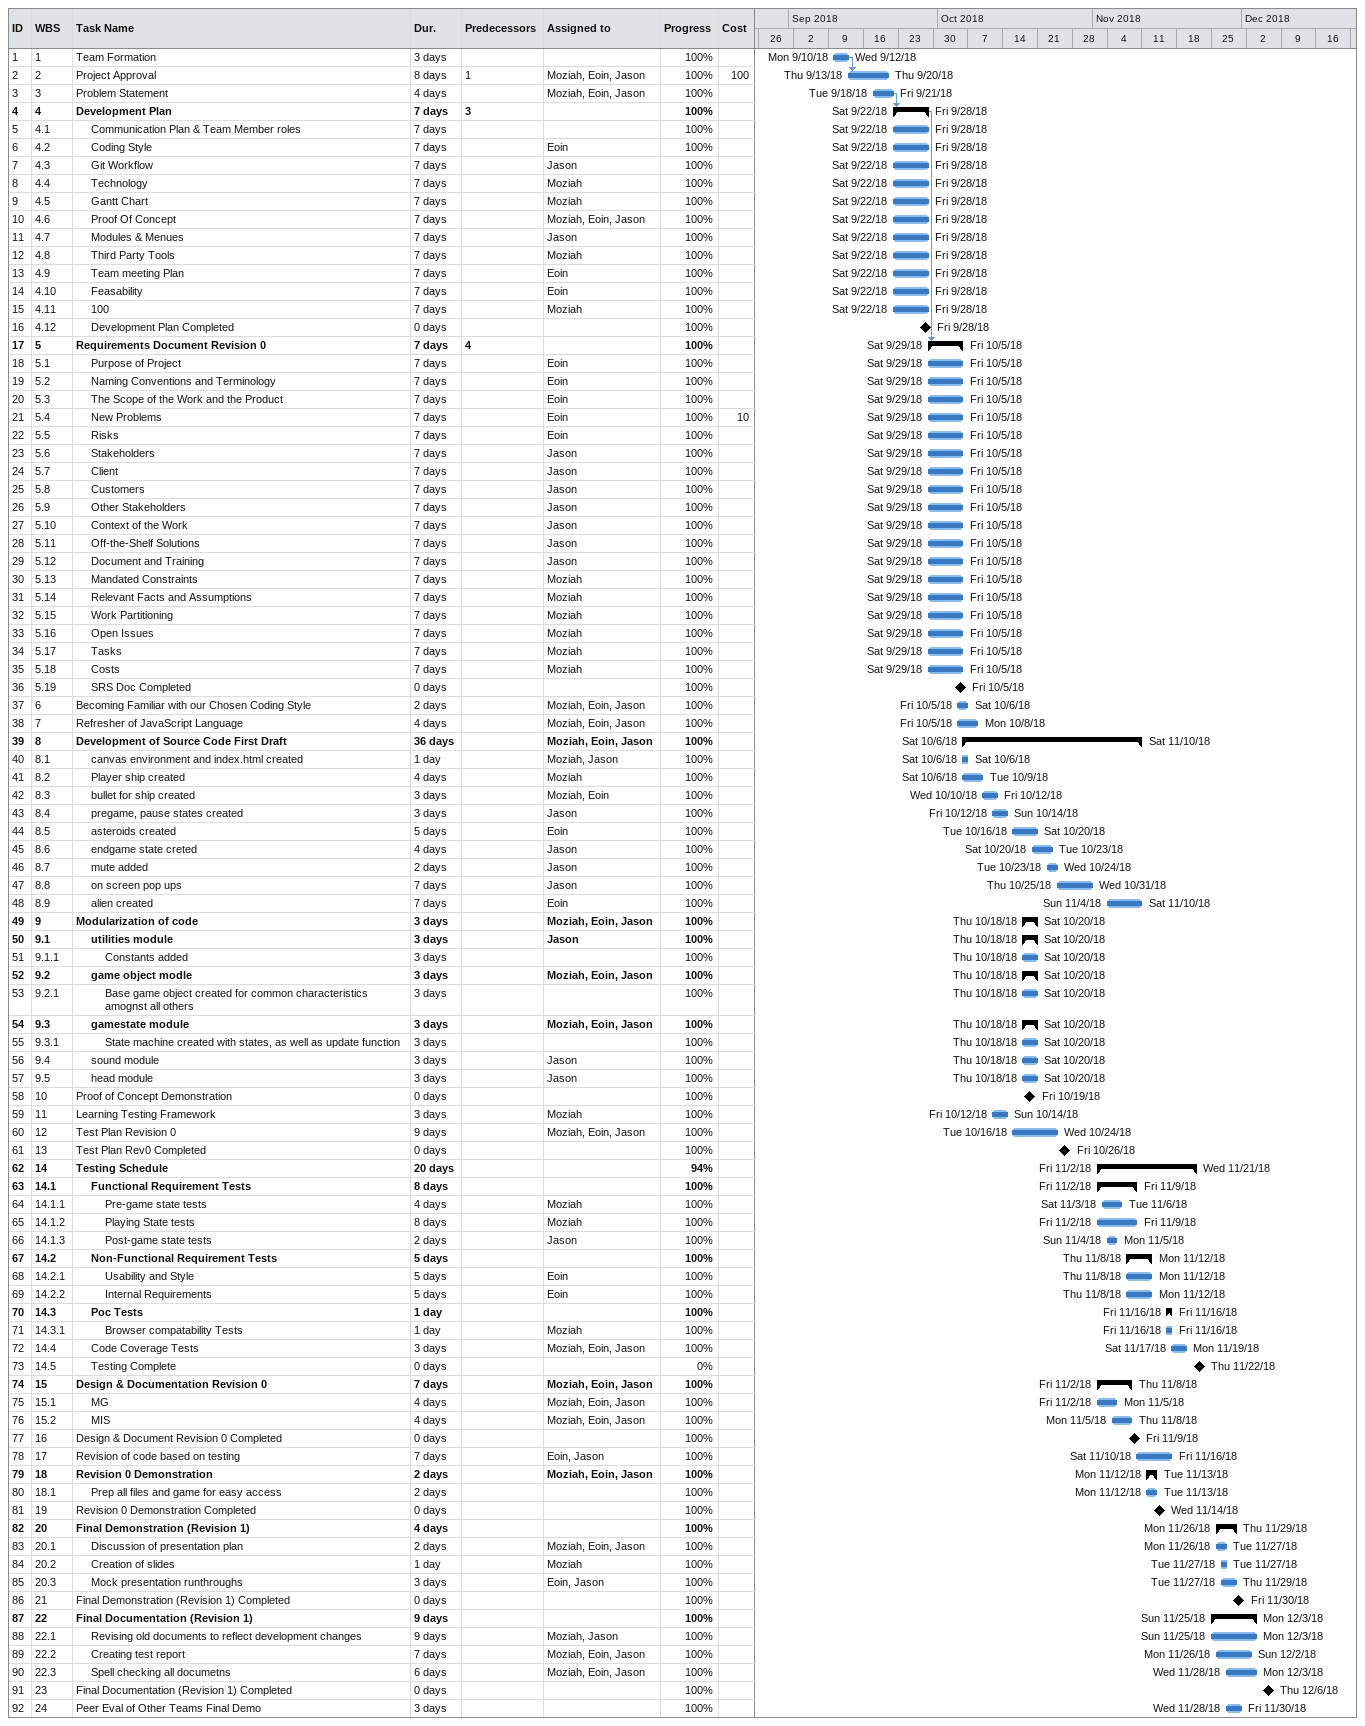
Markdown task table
| ID | WBS | Task | Duration | Start | Finish | Predecessors | Resources | % complete | Cost |
|---|---|---|---|---|---|---|---|---|---|
| 1 | 1 | Team Formation | 3d | 2018-09-10 | 2018-09-12 |  |  | 100 |  |
| 2 | 2 | Project Approval | 8d | 2018-09-13 | 2018-09-20 | 1 | Moziah, Eoin, Jason | 100 | 100 |
| 3 | 3 | Problem Statement | 4d | 2018-09-18 | 2018-09-21 |  | Moziah, Eoin, Jason | 100 |  |
| 4 | 4 | **Development Plan** | 7d | 2018-09-22 | 2018-09-28 | 3 |  | 100 |  |
| 5 | 4.1 | Communication Plan & Team Member roles | 7d | 2018-09-22 | 2018-09-28 |  |  | 100 |  |
| 6 | 4.2 | Coding Style | 7d | 2018-09-22 | 2018-09-28 |  | Eoin | 100 |  |
| 7 | 4.3 | Git Workflow | 7d | 2018-09-22 | 2018-09-28 |  | Jason | 100 |  |
| 8 | 4.4 | Technology | 7d | 2018-09-22 | 2018-09-28 |  | Moziah | 100 |  |
| 9 | 4.5 | Gantt Chart | 7d | 2018-09-22 | 2018-09-28 |  | Moziah | 100 |  |
| 10 | 4.6 | Proof Of Concept | 7d | 2018-09-22 | 2018-09-28 |  | Moziah, Eoin, Jason | 100 |  |
| 11 | 4.7 | Modules & Menues | 7d | 2018-09-22 | 2018-09-28 |  | Jason | 100 |  |
| 12 | 4.8 | Third Party Tools | 7d | 2018-09-22 | 2018-09-28 |  | Moziah | 100 |  |
| 13 | 4.9 | Team meeting Plan | 7d | 2018-09-22 | 2018-09-28 |  | Eoin | 100 |  |
| 14 | 4.10 | Feasability | 7d | 2018-09-22 | 2018-09-28 |  | Eoin | 100 |  |
| 15 | 4.11 | 100 | 7d | 2018-09-22 | 2018-09-28 |  | Moziah | 100 |  |
| 16 | 4.12 | Development Plan Completed | 0d | 2018-09-28 | 2018-09-28 |  |  | 100 |  |
| 17 | 5 | **Requirements Document Revision 0** | 7d | 2018-09-29 | 2018-10-05 | 4 |  | 100 |  |
| 18 | 5.1 | Purpose of Project | 7d | 2018-09-29 | 2018-10-05 |  | Eoin | 100 |  |
| 19 | 5.2 | Naming Conventions and Terminology | 7d | 2018-09-29 | 2018-10-05 |  | Eoin | 100 |  |
| 20 | 5.3 | The Scope of the Work and the Product | 7d | 2018-09-29 | 2018-10-05 |  | Eoin | 100 |  |
| 21 | 5.4 | New Problems | 7d | 2018-09-29 | 2018-10-05 |  | Eoin | 100 | 10 |
| 22 | 5.5 | Risks | 7d | 2018-09-29 | 2018-10-05 |  | Eoin | 100 |  |
| 23 | 5.6 | Stakeholders | 7d | 2018-09-29 | 2018-10-05 |  | Jason | 100 |  |
| 24 | 5.7 | Client | 7d | 2018-09-29 | 2018-10-05 |  | Jason | 100 |  |
| 25 | 5.8 | Customers | 7d | 2018-09-29 | 2018-10-05 |  | Jason | 100 |  |
| 26 | 5.9 | Other Stakeholders | 7d | 2018-09-29 | 2018-10-05 |  | Jason | 100 |  |
| 27 | 5.10 | Context of the Work | 7d | 2018-09-29 | 2018-10-05 |  | Jason | 100 |  |
| 28 | 5.11 | Off-the-Shelf Solutions | 7d | 2018-09-29 | 2018-10-05 |  | Jason | 100 |  |
| 29 | 5.12 | Document and Training | 7d | 2018-09-29 | 2018-10-05 |  | Jason | 100 |  |
| 30 | 5.13 | Mandated Constraints | 7d | 2018-09-29 | 2018-10-05 |  | Moziah | 100 |  |
| 31 | 5.14 | Relevant Facts and Assumptions | 7d | 2018-09-29 | 2018-10-05 |  | Moziah | 100 |  |
| 32 | 5.15 | Work Partitioning | 7d | 2018-09-29 | 2018-10-05 |  | Moziah | 100 |  |
| 33 | 5.16 | Open Issues | 7d | 2018-09-29 | 2018-10-05 |  | Moziah | 100 |  |
| 34 | 5.17 | Tasks | 7d | 2018-09-29 | 2018-10-05 |  | Moziah | 100 |  |
| 35 | 5.18 | Costs | 7d | 2018-09-29 | 2018-10-05 |  | Moziah | 100 |  |
| 36 | 5.19 | SRS Doc Completed | 0d | 2018-10-05 | 2018-10-05 |  |  | 100 |  |
| 37 | 6 | Becoming Familiar with our Chosen Coding Style | 2d | 2018-10-05 | 2018-10-06 |  | Moziah, Eoin, Jason | 100 |  |
| 38 | 7 | Refresher of JavaScript Language | 4d | 2018-10-05 | 2018-10-08 |  | Moziah, Eoin, Jason | 100 |  |
| 39 | 8 | **Development of Source Code First Draft** | 36d | 2018-10-06 | 2018-11-10 |  | Moziah, Eoin, Jason | 100 |  |
| 40 | 8.1 | canvas environment and index.html created | 1d | 2018-10-06 | 2018-10-06 |  | Moziah, Jason | 100 |  |
| 41 | 8.2 | Player ship created | 4d | 2018-10-06 | 2018-10-09 |  | Moziah | 100 |  |
| 42 | 8.3 | bullet for ship created | 3d | 2018-10-10 | 2018-10-12 |  | Moziah, Eoin | 100 |  |
| 43 | 8.4 | pregame, pause states created | 3d | 2018-10-12 | 2018-10-14 |  | Jason | 100 |  |
| 44 | 8.5 | asteroids created | 5d | 2018-10-16 | 2018-10-20 |  | Eoin | 100 |  |
| 45 | 8.6 | endgame state creted | 4d | 2018-10-20 | 2018-10-23 |  | Jason | 100 |  |
| 46 | 8.7 | mute added | 2d | 2018-10-23 | 2018-10-24 |  | Jason | 100 |  |
| 47 | 8.8 | on screen pop ups | 7d | 2018-10-25 | 2018-10-31 |  | Jason | 100 |  |
| 48 | 8.9 | alien created | 7d | 2018-11-04 | 2018-11-10 |  | Eoin | 100 |  |
| 49 | 9 | **Modularization of code** | 3d | 2018-10-18 | 2018-10-20 |  | Moziah, Eoin, Jason | 100 |  |
| 50 | 9.1 | **utilities module** | 3d | 2018-10-18 | 2018-10-20 |  | Jason | 100 |  |
| 51 | 9.1.1 | Constants added | 3d | 2018-10-18 | 2018-10-20 |  |  | 100 |  |
| 52 | 9.2 | **game object modle** | 3d | 2018-10-18 | 2018-10-20 |  | Moziah, Eoin, Jason | 100 |  |
| 53 | 9.2.1 | Base game object created for common characteristics amognst all others | 3d | 2018-10-18 | 2018-10-20 |  |  | 100 |  |
| 54 | 9.3 | **gamestate module** | 3d | 2018-10-18 | 2018-10-20 |  | Moziah, Eoin, Jason | 100 |  |
| 55 | 9.3.1 | State machine created with states, as well as update function | 3d | 2018-10-18 | 2018-10-20 |  |  | 100 |  |
| 56 | 9.4 | sound module | 3d | 2018-10-18 | 2018-10-20 |  | Jason | 100 |  |
| 57 | 9.5 | head module | 3d | 2018-10-18 | 2018-10-20 |  | Jason | 100 |  |
| 58 | 10 | Proof of Concept Demonstration | 0d | 2018-10-19 | 2018-10-19 |  |  | 100 |  |
| 59 | 11 | Learning Testing Framework | 3d | 2018-10-12 | 2018-10-14 |  | Moziah | 100 |  |
| 60 | 12 | Test Plan Revision 0 | 9d | 2018-10-16 | 2018-10-24 |  | Moziah, Eoin, Jason | 100 |  |
| 61 | 13 | Test Plan Rev0 Completed | 0d | 2018-10-26 | 2018-10-26 |  |  | 100 |  |
| 62 | 14 | **Testing Schedule** | 20d | 2018-11-02 | 2018-11-21 |  |  | 94 |  |
| 63 | 14.1 | **Functional Requirement Tests** | 8d | 2018-11-02 | 2018-11-09 |  |  | 100 |  |
| 64 | 14.1.1 | Pre-game state tests | 4d | 2018-11-03 | 2018-11-06 |  | Moziah | 100 |  |
| 65 | 14.1.2 | Playing State tests | 8d | 2018-11-02 | 2018-11-09 |  | Moziah | 100 |  |
| 66 | 14.1.3 | Post-game state tests | 2d | 2018-11-04 | 2018-11-05 |  | Jason | 100 |  |
| 67 | 14.2 | **Non-Functional Requirement Tests** | 5d | 2018-11-08 | 2018-11-12 |  |  | 100 |  |
| 68 | 14.2.1 | Usability and Style | 5d | 2018-11-08 | 2018-11-12 |  | Eoin | 100 |  |
| 69 | 14.2.2 | Internal Requirements | 5d | 2018-11-08 | 2018-11-12 |  | Eoin | 100 |  |
| 70 | 14.3 | **Poc Tests** | 1d | 2018-11-16 | 2018-11-16 |  |  | 100 |  |
| 71 | 14.3.1 | Browser compatability Tests | 1d | 2018-11-16 | 2018-11-16 |  | Moziah | 100 |  |
| 72 | 14.4 | Code Coverage Tests | 3d | 2018-11-17 | 2018-11-19 |  | Moziah, Eoin, Jason | 100 |  |
| 73 | 14.5 | Testing Complete | 0d | 2018-11-22 | 2018-11-22 |  |  | 0 |  |
| 74 | 15 | **Design & Documentation Revision 0** | 7d | 2018-11-02 | 2018-11-08 |  | Moziah, Eoin, Jason | 100 |  |
| 75 | 15.1 | MG | 4d | 2018-11-02 | 2018-11-05 |  | Moziah, Eoin, Jason | 100 |  |
| 76 | 15.2 | MIS | 4d | 2018-11-05 | 2018-11-08 |  | Moziah, Eoin, Jason | 100 |  |
| 77 | 16 | Design & Document Revision 0 Completed | 0d | 2018-11-09 | 2018-11-09 |  |  | 100 |  |
| 78 | 17 | Revision of code based on testing | 7d | 2018-11-10 | 2018-11-16 |  | Eoin, Jason | 100 |  |
| 79 | 18 | **Revision 0 Demonstration** | 2d | 2018-11-12 | 2018-11-13 |  | Moziah, Eoin, Jason | 100 |  |
| 80 | 18.1 | Prep all files and game for easy access | 2d | 2018-11-12 | 2018-11-13 |  |  | 100 |  |
| 81 | 19 | Revision 0 Demonstration Completed | 0d | 2018-11-14 | 2018-11-14 |  |  | 100 |  |
| 82 | 20 | **Final Demonstration (Revision 1)** | 4d | 2018-11-26 | 2018-11-29 |  |  | 100 |  |
| 83 | 20.1 | Discussion of presentation plan | 2d | 2018-11-26 | 2018-11-27 |  | Moziah, Eoin, Jason | 100 |  |
| 84 | 20.2 | Creation of slides | 1d | 2018-11-27 | 2018-11-27 |  | Moziah | 100 |  |
| 85 | 20.3 | Mock presentation runthroughs | 3d | 2018-11-27 | 2018-11-29 |  | Eoin, Jason | 100 |  |
| 86 | 21 | Final Demonstration (Revision 1) Completed | 0d | 2018-11-30 | 2018-11-30 |  |  | 100 |  |
| 87 | 22 | **Final Documentation (Revision 1)** | 9d | 2018-11-25 | 2018-12-03 |  |  | 100 |  |
| 88 | 22.1 | Revising old documents to reflect development changes | 9d | 2018-11-25 | 2018-12-03 |  | Moziah, Jason | 100 |  |
| 89 | 22.2 | Creating test report | 7d | 2018-11-26 | 2018-12-02 |  | Moziah, Eoin, Jason | 100 |  |
| 90 | 22.3 | Spell checking all documetns | 6d | 2018-11-28 | 2018-12-03 |  | Moziah, Eoin, Jason | 100 |  |
| 91 | 23 | Final Documentation (Revision 1) Completed | 0d | 2018-12-06 | 2018-12-06 |  |  | 100 |  |
| 92 | 24 | Peer Eval of Other Teams Final Demo | 3d | 2018-11-28 | 2018-11-30 |  |  | 100 |  |
